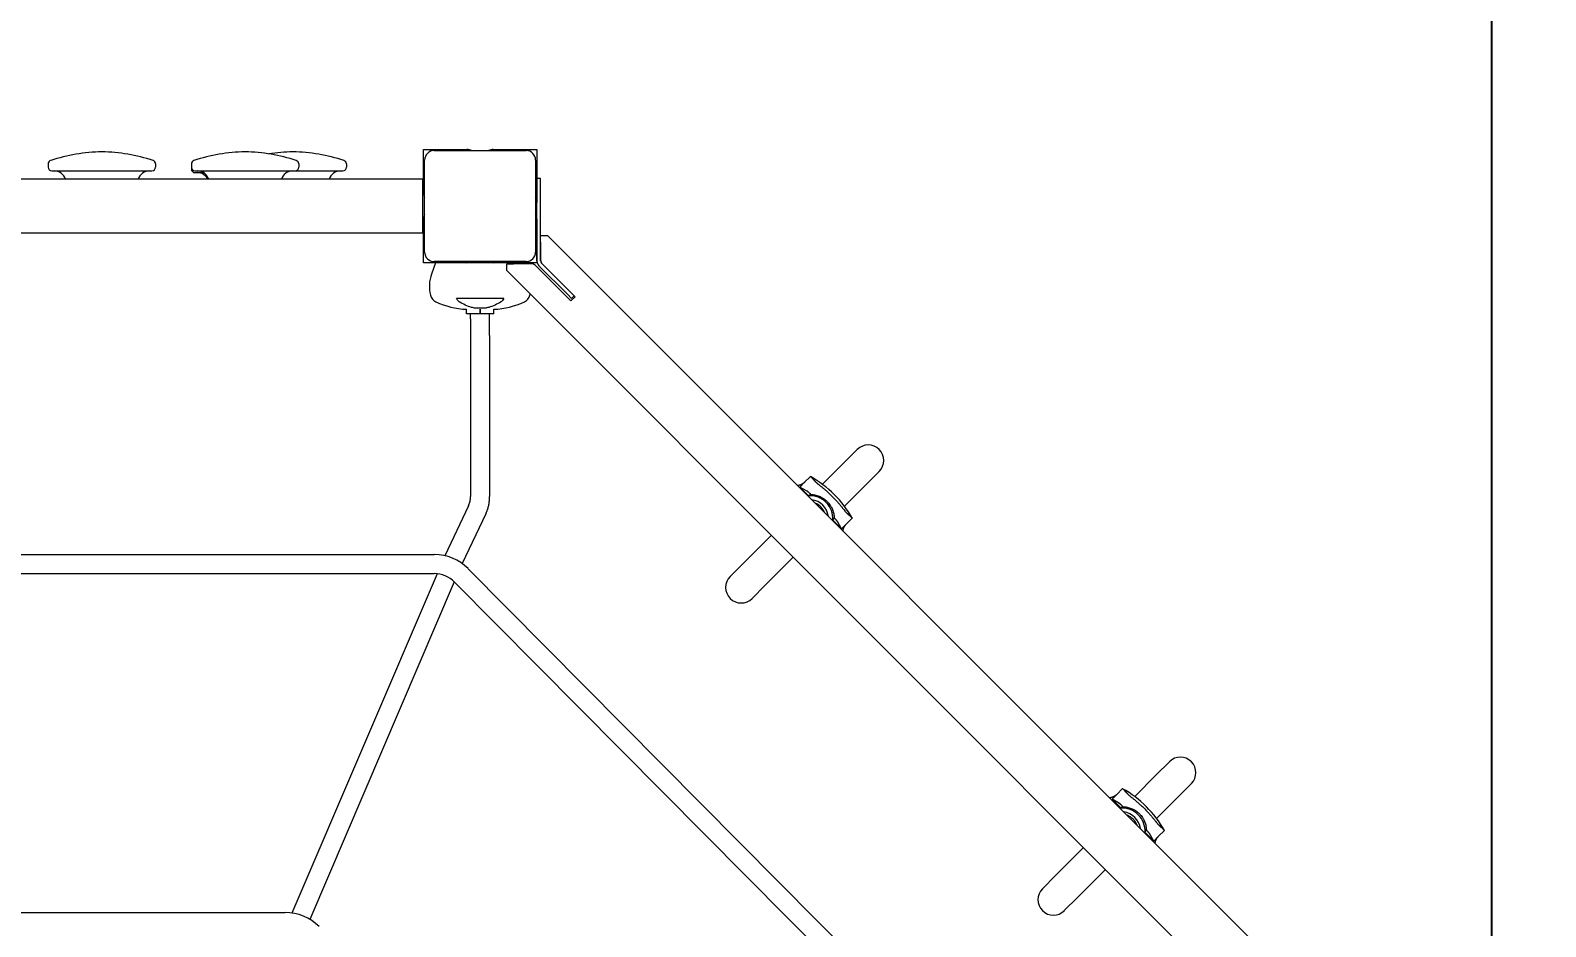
# Model space of a CAD drawing. Extents: x -5037 to 5384, y -4346 to 5633.
# Drawn here: x 37 to 1307, y 594 to 1345 of the extents above; entities that cross this region are included whole.
import ezdxf

# ---------------------------------------------------------------- set-up
doc = ezdxf.new("R2010")
doc.units = 0
doc.header["$LTSCALE"] = 5
doc.header["$PDMODE"] = 33
doc.header["$PDSIZE"] = 20
doc.layers.get('Defpoints').update_dxf_attribs({"linetype": 'CONTINUOUS'})
doc.layers.add('Lg_dim', color=7, linetype='CONTINUOUS')
doc.layers.add('Lg_prod', color=40, linetype='CONTINUOUS')
doc.styles.add('LG1', font='arial.ttf', dxfattribs={"height": 185})
doc.dimstyles.new('LG_DIM', dxfattribs={"dimtxt": 185, "dimasz": 120, "dimexe": 50, "dimexo": 1, "dimgap": 50, "dimtad": 0, "dimtih": 1, "dimtoh": 1, "dimdec": 0, "dimrnd": 10, "dimdsep": 46, "dimtxsty": 'LG1', "dimcen": 2.5, "dimclrt": 4, "dimadec": 4, "dimazin": 0, "dimtfac": 1, "dimtdec": 0, "dimtmove": 0, "dimatfit": 3, "dimfxl": 1, "dimtolj": 1, "dimtzin": 0, "dimarcsym": 0})

# ---------------------------------------------------------------- blocks, each defined once
blk = doc.blocks.new('*D5')
at = {"layer": 'Defpoints', "color": 0, "transparency": 16777216}
for p in [(365.8, 3056.6), (366.8, -3038.9), (4599.4, -3038.9)]:
    blk.add_point(p, dxfattribs=at)
at = {"layer": 'Lg_dim', "color": 0, "lineweight": -2, "transparency": 16777216}
for p, q in [((366.8, 3056.6), (4649.4, 3056.6)), ((4599.4, 2936.6), (4599.4, 561.6)), ((4599.4, -2918.9), (4599.4, -341.5)), ((367.8, -3038.9), (4649.4, -3038.9))]:
    blk.add_line(p, q, dxfattribs=at)
at = {"layer": 'Lg_dim', "color": 0, "transparency": 16777216}
for points in [[(4579.4, 2936.6), (4619.4, 2936.6), (4599.4, 3056.6)], [(4579.4, -2918.9), (4619.4, -2918.9), (4599.4, -3038.9)]]:
    blk.add_solid(points, dxfattribs=at)
at = {"layer": 'Lg_dim', "color": 4, "transparency": 16777216, "insert": (4599.4, 110), "char_height": 185, "attachment_point": 5, "style": 'LG1'}
blk.add_mtext('\\A1;6100 mm\\P [(20\'-0{\\H1.000000x;\\S3/16;}" in)]', dxfattribs=at)
blk = doc.blocks.new('*D6')
at = {"layer": 'Defpoints', "color": 0, "transparency": 16777216}
for p in [(1261.8, 3785.2), (-1233.2, 444.4), (1261.8, 444.4)]:
    blk.add_point(p, dxfattribs=at)
at = {"layer": 'Lg_dim', "color": 0, "lineweight": -2, "transparency": 16777216}
for p, q in [((-1233.2, 445.4), (-1233.2, 3835.2)), ((1261.8, 445.4), (1261.8, 3835.2)), ((-1113.2, 3785.2), (-610.1, 3785.2)), ((1141.8, 3785.2), (908.1, 3785.2))]:
    blk.add_line(p, q, dxfattribs=at)
at = {"layer": 'Lg_dim', "color": 0, "transparency": 16777216}
for points in [[(-1113.2, 3805.2), (-1113.2, 3765.2), (-1233.2, 3785.2)], [(1141.8, 3805.2), (1141.8, 3765.2), (1261.8, 3785.2)]]:
    blk.add_solid(points, dxfattribs=at)
at = {"layer": 'Lg_dim', "color": 4, "transparency": 16777216, "insert": (149, 3785.2), "char_height": 185, "attachment_point": 5, "style": 'LG1'}
blk.add_mtext('\\A1;2500 mm\\P [(8\'-2{\\H1.000000x;\\S5/16;}" in)]', dxfattribs=at)

msp = doc.modelspace()

# ---------------------------------------------------------------- linework, layer by layer
at = {"layer": 'Lg_prod', "linetype": 'Continuous', "lineweight": 0}
for p, q in [((366.3, 1244.9), (402.8, 1244.9)), ((366.3, 1208.4), (366.3, 1244.9)), ((424.8, 1244.9), (461.3, 1244.9)), ((461.3, 1244.9), (461.3, 1208.4)), ((51.8, 1232.7), (51.8, 1229.9)), ((141.8, 1232.7), (141.8, 1229.9)), ((171.8, 1232.7), (171.8, 1229.9)), ((261.8, 1232.7), (261.8, 1229.9)), ((301.8, 1232.7), (301.8, 1229.9)), ((367.3, 1158.9), (367.3, 1235.9)), ((375.3, 1243.9), (452.3, 1243.9)), ((460.3, 1235.9), (460.3, 1158.9)), ((365.8, 1219.9), (-338.2, 1219.9)), ((54.8, 1226.9), (90.3, 1226.9)), ((90.3, 1226.9), (138.8, 1226.9)), ((171.8, 1229.9), (171.8, 1228.4)), ((174.8, 1226.9), (217.6, 1226.9)), ((174.8, 1225.4), (182.1, 1225.4)), ((217.6, 1226.9), (258.8, 1226.9)), ((258.8, 1226.9), (298.8, 1226.9)), ((365.8, 1174.9), (365.8, 1219.9)), ((464.4, 1220.4), (461.4, 1220.4)), ((461.4, 1220.4), (461.4, 1200.4)), ((464.4, 1200.4), (464.4, 1220.4)), ((461.4, 1151.6), (461.4, 1200.4)), ((464.4, 1151.6), (464.4, 1200.4)), ((366.3, 1149.9), (366.3, 1186.4)), ((461.3, 1186.4), (461.3, 1149.9)), ((-338.2, 1174.9), (365.8, 1174.9)), ((470.2, 1172.8), (1189, 454.1)), ((464.5, 1167.2), (464.5, 1152.3)), ((402.8, 1149.9), (366.3, 1149.9)), ((376.3, 1149.9), (373.1, 1140.4)), ((452.3, 1150.9), (375.3, 1150.9)), ((424.8, 1149.9), (402.8, 1149.9)), ((461.3, 1149.9), (424.8, 1149.9)), ((1159.5, 419.9), (436.1, 1143.3)), ((456.6, 1149), (441.7, 1149)), ((451.3, 1149.9), (451.7, 1149)), ((489.8, 1117.9), (460.2, 1147.5)), ((487, 1123.5), (463.1, 1147.4)), ((466, 1148.7), (465.2, 1149.5)), ((466, 1148.7), (493.4, 1121.4)), ((433.6, 1119.9), (394.1, 1119.9)), ((487, 1123.5), (490.5, 1120)), ((493.4, 1121.4), (489.8, 1117.9)), ((492.6, 1122.1), (490.5, 1120)), ((402.4, 1107), (402.3, 1110.9)), ((413.8, 1107), (402.4, 1107)), ((405.8, 1103), (405.8, 1107)), ((409.1, 1112), (409.1, 1112)), ((413.8, 1110.9), (413.8, 1107)), ((413.8, 1107), (413.8, 1110.9)), ((425.2, 1107), (413.8, 1107)), ((421.8, 1103), (421.8, 1107)), ((425.2, 1107), (425.4, 1110.9)), ((405.8, 1103), (405.8, 1088.9)), ((421.8, 1088.9), (421.8, 1103)), ((405.8, 1088.9), (405.8, 954.1)), ((421.8, 1088.9), (421.8, 954.1)), ((729.9, 993.4), (718.9, 982.5)), ((718.9, 982.5), (700.7, 964.3)), ((681.8, 961.9), (685.8, 966)), ((690.7, 970.8), (685.8, 966)), ((737.3, 964.1), (748.3, 975)), ((681.8, 961.9), (689.1, 954.6)), ((688, 958.4), (681.8, 961.9)), ((699.2, 962.7), (699.2, 962.7)), ((737.3, 964.1), (719.1, 945.9)), ((404.1, 946.3), (384.3, 904.4)), ((717.6, 944.4), (717.6, 944.4)), ((418.5, 939.5), (398.8, 897.8)), ((709.5, 934.3), (716.8, 927)), ((716.8, 927), (713.2, 933.1)), ((716.8, 927), (720.8, 931)), ((725.7, 935.9), (720.8, 931)), ((634.4, 898), (657.9, 921.5)), ((-343.7, 905.4), (375.4, 905.4)), ((652.8, 879.6), (676.3, 903.1)), ((-343.7, 889.4), (375.4, 889.4)), ((377.7, 889.3), (255.9, 605)), ((403.8, 893.5), (910.2, 383.1)), ((634.4, 898), (623.4, 887)), ((392.2, 882.5), (271.1, 599.6)), ((392.4, 882.3), (898.9, 371.8)), ((641.8, 868.6), (652.8, 879.6)), ((991.5, 731.8), (980.5, 720.8)), ((980.5, 720.8), (962.4, 702.7)), ((998.9, 702.4), (1009.9, 713.4)), ((943.4, 700.3), (947.4, 704.3)), ((943.4, 700.3), (950.7, 693)), ((949.6, 696.7), (943.4, 700.3)), ((952.3, 709.2), (947.4, 704.3)), ((960.8, 701.1), (960.8, 701.1)), ((998.9, 702.4), (980.8, 684.3)), ((979.2, 682.7), (979.2, 682.7)), ((987.3, 674.2), (982.4, 669.4)), ((971.1, 672.6), (978.4, 665.3)), ((978.4, 665.3), (974.8, 671.5)), ((978.4, 665.3), (982.4, 669.4)), ((896, 636.3), (919.5, 659.8)), ((896, 636.3), (885.1, 625.4)), ((914.4, 618), (937.9, 641.5)), ((903.4, 607), (914.4, 618)), ((-220.1, 605.4), (250.4, 605.4))]:
    msp.add_line(p, q, dxfattribs=at)
for centre, radius, start, end in [((402.8, 1236.9), 8, 61.045, 90), ((424.8, 1236.9), 8, 90, 118.955), ((54.8, 1232.7), 3, 108.0094, 180), ((100.3, 1092.9), 150, 91.3173, 108.0094), ((93.4, 1092.9), 150, 71.9906, 88.6827), ((138.8, 1232.7), 3, 0, 71.9906), ((174.8, 1232.7), 3, 108.0094, 180), ((220.3, 1092.9), 150, 91.3173, 108.0094), ((213.4, 1092.9), 150, 71.9906, 88.6827), ((260.3, 1092.9), 150, 91.3173, 98.9936), ((253.4, 1092.9), 150, 71.9906, 88.6827), ((258.8, 1232.7), 3, 0, 71.9906), ((298.8, 1232.7), 3, 0, 71.9906), ((375.3, 1235.9), 8, 90, 180), ((452.3, 1235.9), 8, 0, 90), ((54.8, 1229.9), 3, 180, 270), ((56.8, 1216.9), 10, 17.4576, 90), ((136.8, 1216.9), 10, 90, 162.5424), ((138.8, 1229.9), 3, 270, 360), ((174.8, 1229.9), 3, 180, 270), ((174.8, 1228.4), 3, 180, 270), ((176.8, 1216.9), 10, 17.4576, 90), ((176.8, 1215.4), 10, 26.7437, 90), ((256.8, 1216.9), 10, 90, 162.5424), ((258.8, 1229.9), 3, 270, 360), ((296.8, 1216.9), 10, 90, 162.5424), ((298.8, 1229.9), 3, 270, 360), ((374.3, 1208.4), 8, 180, 208.955), ((453.3, 1208.4), 8, 331.045, 0), ((374.3, 1186.4), 8, 151.045, 180), ((453.3, 1186.4), 8, 0, 28.955), ((375.3, 1158.9), 8, 180, 270), ((452.3, 1158.9), 8, 270, 0), ((402.8, 1157.9), 8, 270, 298.955), ((424.8, 1157.9), 8, 241.045, 270), ((456.6, 1144), 5, 45, 89.994), ((467.4, 1151.6), 6, 180, 225), ((467.4, 1151.6), 3, 180, 225), ((469.5, 1152.3), 5, 179.994, 225), ((403.3, 1130), 32, 161, 193.1533), ((380, 1124.5), 8, 193.1533, 245.347), ((447.7, 1124.5), 8, 294.653, 346.8467), ((424.4, 1130), 32, 346.8467, 348.6612), ((405.8, 1180.8), 70, 245.347, 267.117), ((421.9, 1180.8), 70, 272.883, 294.653), ((739.1, 984.2), 13, 45, 135), ((739.1, 984.2), 13, 315, 45), ((646.4, 891.5), 90.8, 45, 60.8038), ((690.1, 935.3), 19.4, 45, 92.9324), ((646.4, 891.5), 90.8, 29.1962, 45), ((689.4, 935.1), 16.4, 7.7923, 82.2077), ((689.4, 935.1), 14.3, 20.9016, 69.0984), ((690.1, 935.3), 19.4, 357.0676, 45), ((375.4, 865.4), 40, 44.7719, 90), ((375.4, 865.4), 24, 44.7719, 90), ((632.6, 877.8), 13, 135, 225), ((632.6, 877.8), 13, 225, 315), ((1000.7, 722.6), 13, 45, 135), ((1000.7, 722.6), 13, 315, 45), ((908, 629.9), 90.8, 45, 60.8038), ((951.7, 673.6), 19.4, 45, 92.9324), ((951, 673.5), 16.4, 7.7923, 82.2077), ((951, 673.5), 14.3, 20.9016, 69.0984), ((951.7, 673.6), 19.4, 357.0676, 45), ((908, 629.9), 90.8, 29.1962, 45), ((894.3, 616.2), 13, 135, 225), ((250.4, 565.4), 40, 44.7719, 90), ((894.3, 616.2), 13, 225, 315)]:
    msp.add_arc(centre, radius, start, end, dxfattribs=at)
for points, weights in [([(464.5, 1167.2), (464.5, 1169.2), (464.5, 1171.1), (464.5, 1172.8)], [1, 0.977283884193, 0.977283884193, 1]), ([(464.5, 1172.8), (468.1, 1172.8), (470.2, 1172.8), (470.2, 1172.8)], [1, 0.910683602523, 0.910683602523, 1]), ([(436.1, 1143.3), (436.1, 1143.3), (436.1, 1145.4), (436.1, 1149)], [1, 0.910683602523, 0.910683602523, 1]), ([(436.1, 1149), (437.8, 1149), (439.7, 1149), (441.7, 1149)], [1, 0.977283884193, 0.977283884193, 1]), ([(685.8, 966), (684.2, 964.4), (682.2, 963.4), (679.9, 963.1)], [1, 0.944012402182, 0.923982816033, 0.939911241554]), ([(690.7, 970.8), (692.3, 969.2), (693.9, 967.5), (695.4, 965.8)], [1, 0.99951768639, 0.99951768639, 1]), ([(691.1, 955.7), (689.4, 957.2), (688.4, 958.1), (688, 958.4)], [1, 0.973269229067, 0.973269229067, 1]), ([(691.1, 955.7), (690.4, 955.4), (689.7, 955), (689.1, 954.6)], [1, 0.998548482915, 0.998548482915, 1]), ([(720.6, 940.6), (722.4, 939.1), (724, 937.5), (725.7, 935.9)], [1, 0.99951768639, 0.99951768639, 1]), ([(709.5, 934.3), (709.9, 934.9), (710.2, 935.6), (710.5, 936.2)], [1, 0.998548482915, 0.998548482915, 1]), ([(713.2, 933.1), (713, 933.5), (712.1, 934.6), (710.5, 936.2)], [1, 0.973269229067, 0.973269229067, 1]), ([(717.9, 925.1), (718.2, 927.4), (719.2, 929.4), (720.8, 931)], [0.939911197822, 0.923982735204, 0.94401233593, 1]), ([(947.4, 704.3), (945.9, 702.8), (943.8, 701.8), (941.5, 701.5)], [1, 0.944012402182, 0.923982816033, 0.939911241554]), ([(952.3, 709.2), (953.9, 707.6), (955.5, 705.9), (957, 704.2)], [1, 0.99951768639, 0.99951768639, 1]), ([(952.7, 694.1), (951.1, 695.6), (950, 696.5), (949.6, 696.7)], [1, 0.973269229067, 0.973269229067, 1]), ([(952.7, 694.1), (952, 693.8), (951.4, 693.4), (950.7, 693)], [1, 0.998548482915, 0.998548482915, 1]), ([(971.1, 672.6), (971.5, 673.3), (971.9, 673.9), (972.2, 674.6)], [1, 0.998548482915, 0.998548482915, 1]), ([(974.8, 671.5), (974.6, 671.9), (973.7, 673), (972.2, 674.6)], [1, 0.973269229067, 0.973269229067, 1]), ([(982.3, 679), (984, 677.4), (985.7, 675.9), (987.3, 674.2)], [1, 0.99951768639, 0.99951768639, 1]), ([(979.6, 663.5), (979.8, 665.7), (980.8, 667.8), (982.4, 669.4)], [0.939911197822, 0.923982735204, 0.94401233593, 1])]:
    msp.add_rational_spline(points, weights, degree=3, dxfattribs=at)
for points, knots in [([(396.3, 1117.2), (395.8, 1117.5), (395.4, 1117.9), (394.9, 1118.5), (394.7, 1118.8), (394.4, 1119.3), (394.3, 1119.6), (394.1, 1119.9)], [0.000000486, 0.000000486, 0.000000486, 0.000000486, 0.002114988, 0.002114988, 0.003172238, 0.003172238, 0.004229489, 0.004229489, 0.004229489, 0.004229489]), ([(433.6, 1119.9), (433.3, 1119.3), (433, 1118.8), (432.5, 1118.1), (432.3, 1117.9), (431.9, 1117.5), (431.6, 1117.4), (431.4, 1117.2)], [0.000000242, 0.000000242, 0.000000242, 0.000000242, 0.002114103, 0.002114103, 0.003171033, 0.003171033, 0.004227963, 0.004227963, 0.004227963, 0.004227963]), ([(413.8, 1111.7), (413.5, 1111.7), (413.2, 1111.7), (412.5, 1111.7), (412.2, 1111.7), (411.2, 1111.8), (410.5, 1111.8), (409.3, 1111.9), (408.7, 1112), (407.6, 1112.2), (407.1, 1112.3), (406.7, 1112.5)], [0.008164918, 0.008164918, 0.008164918, 0.008164918, 0.009167239, 0.009167239, 0.01016956, 0.01016956, 0.012174201, 0.012174201, 0.014178842, 0.014178842, 0.016183483, 0.016183483, 0.016183483, 0.016183483]), ([(421, 1112.5), (420.6, 1112.3), (420.1, 1112.2), (419.2, 1112.1), (419, 1112), (418.4, 1111.9), (418.1, 1111.9), (417.1, 1111.8), (416.5, 1111.8), (415.5, 1111.7), (415.2, 1111.7), (414.5, 1111.7), (414.2, 1111.7), (413.8, 1111.7)], [0.000143327, 0.000143327, 0.000143327, 0.000143327, 0.002148725, 0.002148725, 0.003151424, 0.003151424, 0.004154123, 0.004154123, 0.006159521, 0.006159521, 0.00716222, 0.00716222, 0.008164918, 0.008164918, 0.008164918, 0.008164918]), ([(695.4, 965.8), (695.5, 965.7), (695.7, 965.6), (696.1, 965.2), (696.2, 965.1), (696.5, 964.8), (696.7, 964.7), (697.3, 964.2), (697.8, 963.8), (698.6, 963.2), (698.9, 963), (699.4, 962.5), (699.8, 962.3), (700.7, 961.5), (701.4, 961), (702.4, 960.1), (702.8, 959.8), (703.5, 959.1), (703.9, 958.8), (705.1, 957.8), (705.8, 957.1), (707, 956), (707.4, 955.6), (708.1, 954.9), (708.5, 954.5), (708.9, 954.1)], [0.0000002, 0.0000002, 0.0000002, 0.0000002, 0.00322872, 0.00322872, 0.00484298, 0.00484298, 0.00645725, 0.00645725, 0.00968577, 0.00968577, 0.01130003, 0.01130003, 0.01291429, 0.01291429, 0.01614282, 0.01614282, 0.01775708, 0.01775708, 0.01937134, 0.01937134, 0.02259987, 0.02259987, 0.02421413, 0.02421413, 0.02582839, 0.02582839, 0.02582839, 0.02582839]), ([(404.1, 946.3), (404.3, 946.8), (404.5, 947.3), (404.9, 948.3), (405.1, 948.8), (405.3, 949.9), (405.5, 950.4), (405.7, 951.5), (405.7, 952), (405.8, 953.1), (405.8, 953.6), (405.8, 954.1)], [5.8817596, 5.8817596, 5.8817596, 5.8817596, 5.9620447, 5.9620447, 6.0423299, 6.0423299, 6.122615, 6.122615, 6.2029002, 6.2029002, 6.2831853, 6.2831853, 6.2831853, 6.2831853]), ([(418.5, 939.5), (419, 940.4), (419.4, 941.3), (420.1, 943.2), (420.4, 944.2), (420.9, 946.1), (421.1, 947.1), (421.5, 949.1), (421.6, 950.1), (421.8, 952.1), (421.8, 953.1), (421.8, 954.1)], [5.8817596, 5.8817596, 5.8817596, 5.8817596, 5.9620447, 5.9620447, 6.0423299, 6.0423299, 6.122615, 6.122615, 6.2029002, 6.2029002, 6.2831853, 6.2831853, 6.2831853, 6.2831853]), ([(691.1, 955.7), (692.1, 955.7), (693.2, 955.6), (694.9, 955.2), (695.5, 955.1), (696.7, 954.7), (697.3, 954.5), (698.5, 954), (699.1, 953.8), (700.3, 953.2), (700.9, 952.8), (702.6, 951.7), (703.6, 950.8), (704.6, 949.8)], [0.0006161, 0.0006161, 0.0006161, 0.0006161, 0.0048042, 0.0048042, 0.00689825, 0.00689825, 0.0089923, 0.0089923, 0.01108635, 0.01108635, 0.0131804, 0.0131804, 0.0173685, 0.0173685, 0.0173685, 0.0173685]), ([(708.9, 954.1), (709.7, 953.3), (710.4, 952.6), (711.5, 951.4), (711.9, 951), (712.6, 950.2), (712.9, 949.9), (713.9, 948.7), (714.6, 948), (715.5, 946.9), (715.8, 946.6), (716.3, 945.9), (716.6, 945.6), (717.4, 944.6), (717.8, 944), (718.7, 943), (719, 942.5), (719.5, 941.9), (719.7, 941.7), (719.9, 941.4), (720.1, 941.2), (720.4, 940.9), (720.5, 940.7), (720.6, 940.6)], [0.02582839, 0.02582839, 0.02582839, 0.02582839, 0.0290553, 0.0290553, 0.03066876, 0.03066876, 0.03228222, 0.03228222, 0.03550913, 0.03550913, 0.03712259, 0.03712259, 0.03873604, 0.03873604, 0.04196296, 0.04196296, 0.04518987, 0.04518987, 0.04680333, 0.04680333, 0.04841679, 0.04841679, 0.0516437, 0.0516437, 0.0516437, 0.0516437]), ([(704.6, 949.8), (704.9, 949.6), (705.1, 949.3), (705.6, 948.8), (705.8, 948.5), (706.5, 947.7), (706.9, 947.2), (707.5, 946.3), (707.6, 946), (708, 945.4), (708.1, 945.1), (708.6, 944.3), (708.9, 943.7), (709.3, 942.5), (709.6, 941.9), (709.9, 940.7), (710, 940.1), (710.3, 939), (710.4, 938.4), (710.5, 937.3), (710.5, 936.8), (710.5, 936.2)], [0.0173685, 0.0173685, 0.0173685, 0.0173685, 0.01841269, 0.01841269, 0.01945689, 0.01945689, 0.02154529, 0.02154529, 0.02258948, 0.02258948, 0.02363368, 0.02363368, 0.02572208, 0.02572208, 0.02781047, 0.02781047, 0.02989887, 0.02989887, 0.03198726, 0.03198726, 0.03407566, 0.03407566, 0.03407566, 0.03407566]), ([(957, 704.2), (957.1, 704.1), (957.3, 703.9), (957.7, 703.6), (957.8, 703.5), (958.2, 703.2), (958.3, 703.1), (959, 702.6), (959.4, 702.2), (960.2, 701.6), (960.5, 701.4), (961.1, 700.9), (961.4, 700.7), (962.3, 699.9), (963, 699.3), (964.1, 698.4), (964.4, 698.1), (965.2, 697.5), (965.5, 697.2), (966.7, 696.1), (967.4, 695.4), (968.6, 694.4), (969, 694), (969.8, 693.2), (970.2, 692.8), (970.5, 692.5)], [0.0000002, 0.0000002, 0.0000002, 0.0000002, 0.00322872, 0.00322872, 0.00484298, 0.00484298, 0.00645725, 0.00645725, 0.00968577, 0.00968577, 0.01130003, 0.01130003, 0.01291429, 0.01291429, 0.01614282, 0.01614282, 0.01775708, 0.01775708, 0.01937134, 0.01937134, 0.02259987, 0.02259987, 0.02421413, 0.02421413, 0.02582839, 0.02582839, 0.02582839, 0.02582839]), ([(952.7, 694.1), (953.8, 694.1), (954.9, 693.9), (956.6, 693.6), (957.2, 693.4), (958.3, 693.1), (958.9, 692.9), (960.1, 692.4), (960.7, 692.1), (961.9, 691.5), (962.5, 691.2), (964.2, 690.1), (965.3, 689.2), (966.3, 688.2)], [0.0006161, 0.0006161, 0.0006161, 0.0006161, 0.0048042, 0.0048042, 0.00689825, 0.00689825, 0.0089923, 0.0089923, 0.01108635, 0.01108635, 0.0131804, 0.0131804, 0.0173685, 0.0173685, 0.0173685, 0.0173685]), ([(966.3, 688.2), (966.5, 687.9), (966.8, 687.7), (967.2, 687.2), (967.5, 686.9), (968.1, 686.1), (968.5, 685.5), (969.1, 684.7), (969.3, 684.4), (969.6, 683.8), (969.8, 683.5), (970.2, 682.6), (970.5, 682), (971, 680.8), (971.2, 680.2), (971.5, 679.1), (971.7, 678.5), (971.9, 677.3), (972, 676.8), (972.1, 675.7), (972.2, 675.1), (972.2, 674.6)], [0.0173685, 0.0173685, 0.0173685, 0.0173685, 0.01841269, 0.01841269, 0.01945689, 0.01945689, 0.02154529, 0.02154529, 0.02258948, 0.02258948, 0.02363368, 0.02363368, 0.02572208, 0.02572208, 0.02781047, 0.02781047, 0.02989887, 0.02989887, 0.03198726, 0.03198726, 0.03407566, 0.03407566, 0.03407566, 0.03407566]), ([(970.5, 692.5), (971.3, 691.7), (972.1, 690.9), (973.1, 689.8), (973.5, 689.4), (974.2, 688.6), (974.6, 688.2), (975.6, 687.1), (976.2, 686.4), (977.1, 685.3), (977.4, 684.9), (978, 684.3), (978.2, 683.9), (979, 683), (979.5, 682.4), (980.3, 681.3), (980.7, 680.9), (981.1, 680.3), (981.3, 680.1), (981.6, 679.8), (981.7, 679.6), (982, 679.2), (982.2, 679), (982.3, 679)], [0.02582839, 0.02582839, 0.02582839, 0.02582839, 0.0290553, 0.0290553, 0.03066876, 0.03066876, 0.03228222, 0.03228222, 0.03550913, 0.03550913, 0.03712259, 0.03712259, 0.03873604, 0.03873604, 0.04196296, 0.04196296, 0.04518987, 0.04518987, 0.04680333, 0.04680333, 0.04841679, 0.04841679, 0.0516437, 0.0516437, 0.0516437, 0.0516437])]:
    msp.add_open_spline(points, degree=3, knots=knots, dxfattribs=at)
for points in [[(406.7, 1112.5), (403, 1113.5), (399.6, 1115.1), (396.3, 1117.2)], [(431.4, 1117.2), (428.1, 1115.1), (424.6, 1113.5), (421, 1112.5)]]:
    msp.add_open_spline(points, degree=3, dxfattribs=at)

# ---------------------------------------------------------------- dimensions: what is measured, and where the dimension line sits
at = {"layer": 'Lg_dim'}
dim = msp.add_linear_dim(base=(1261.8, 3785.2), p1=(-1233.2, 444.4), p2=(1261.8, 444.4), dimstyle='LG_DIM', override={"dimpost": ' mm\\X'}, dxfattribs=at)
dim.commit()
dim.dimension.update_dxf_attribs({"geometry": '*D6', "text_midpoint": (149, 3785.2), "dimtype": 160})
dim = msp.add_linear_dim(base=(4599.396, -3038.914), p1=(365.8089, 3056.5891), p2=(366.8089, -3038.914), angle=90, dimstyle='LG_DIM', override={"dimpost": ' mm\\X'}, dxfattribs=at)
dim.commit()
dim.dimension.update_dxf_attribs({"geometry": '*D5', "text_midpoint": (4599.396, 110.0486), "dimtype": 160})

doc.saveas('drawing.dxf')
